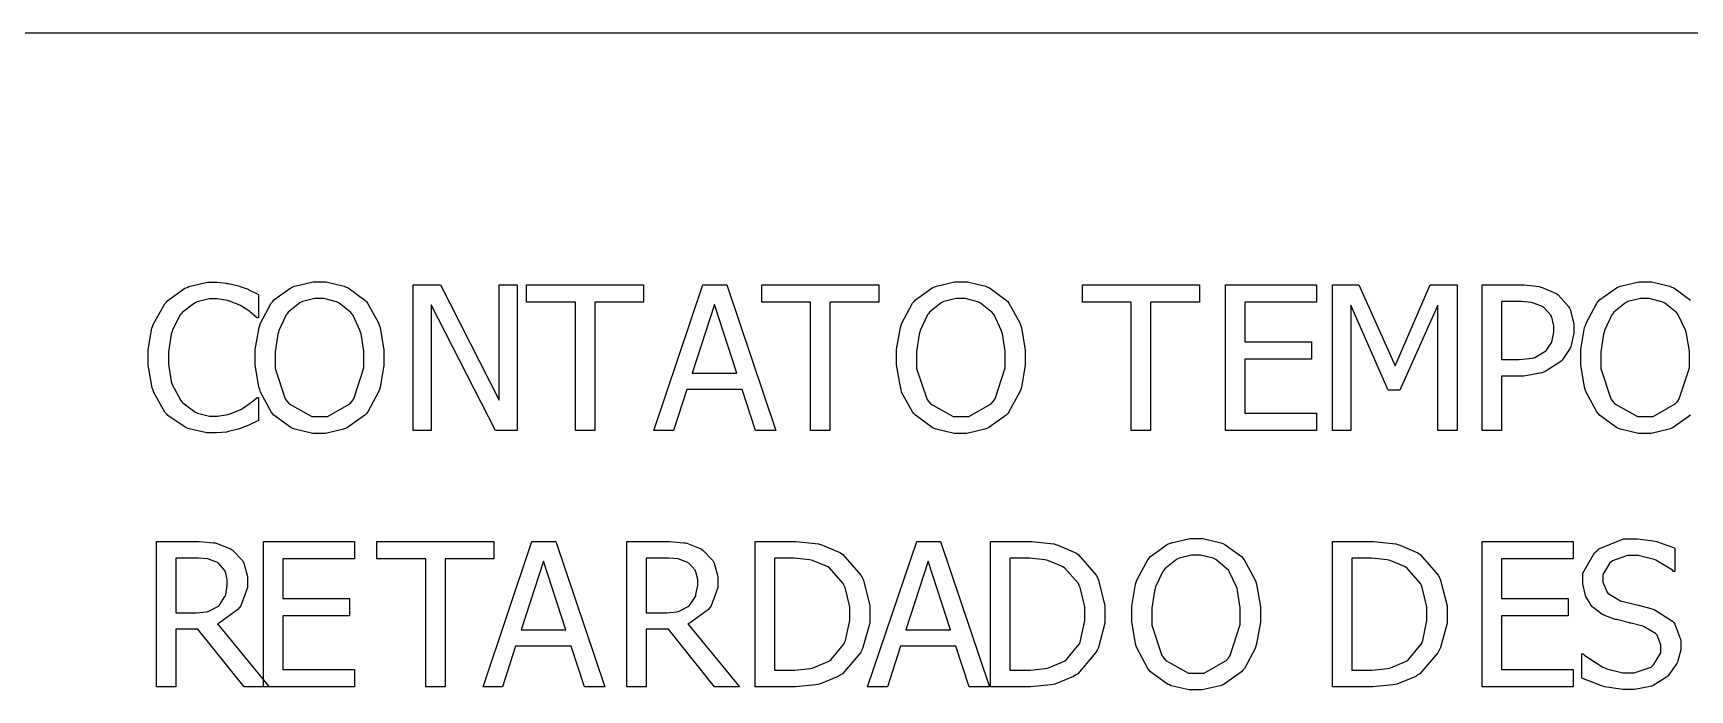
# Model space of a CAD drawing. Header units: millimetres. Extents: x 1974 to 2560, y 1429 to 1567.
# Drawn here: x 2502.219 to 2504.143, y 1522.744 to 1523.507 of the extents above; entities that cross this region are included whole.
import ezdxf

# ---------------------------------------------------------------- set-up
doc = ezdxf.new("R2010")
doc.units = ezdxf.units.MM
doc.layers.add('TEXTO', color=4, linetype='Continuous')

msp = doc.modelspace()

# ---------------------------------------------------------------- linework, layer by layer
at = {"layer": 'TEXTO', "color": 0}
for p, q in [((2507.7976, 1523.5065), (2478.9131, 1523.5065)), ((2502.3999, 1523.2122), (2502.4214, 1523.2171)), ((2502.4214, 1523.2171), (2502.4286, 1523.2171)), ((2502.4286, 1523.2171), (2502.4326, 1523.2171)), ((2502.4326, 1523.2171), (2502.4433, 1523.2161)), ((2502.5229, 1523.2127), (2502.5444, 1523.2175)), ((2502.5444, 1523.2175), (2502.5515, 1523.2175)), ((2502.5515, 1523.2175), (2502.5593, 1523.2175)), ((2502.5593, 1523.2175), (2502.5803, 1523.2125)), ((2503.2681, 1523.2127), (2503.2894, 1523.2175)), ((2503.2894, 1523.2175), (2503.2964, 1523.2175)), ((2503.2964, 1523.2175), (2503.3043, 1523.2175)), ((2503.3043, 1523.2175), (2503.3252, 1523.2125)), ((2504.0628, 1523.2127), (2504.0842, 1523.2175)), ((2504.0842, 1523.2175), (2504.0913, 1523.2175)), ((2504.0913, 1523.2175), (2504.0991, 1523.2175)), ((2504.0991, 1523.2175), (2504.1199, 1523.2125)), ((2502.3753, 1523.1958), (2502.3953, 1523.2101)), ((2502.3953, 1523.2101), (2502.3977, 1523.2111)), ((2502.3977, 1523.2111), (2502.3999, 1523.2122)), ((2502.4233, 1523.1979), (2502.4095, 1523.1943)), ((2502.4284, 1523.1979), (2502.4233, 1523.1979)), ((2502.4325, 1523.1979), (2502.4284, 1523.1979)), ((2502.4448, 1523.1961), (2502.4325, 1523.1979)), ((2502.4433, 1523.2161), (2502.4445, 1523.2158)), ((2502.4445, 1523.2158), (2502.4458, 1523.2156)), ((2502.4458, 1523.2156), (2502.4574, 1523.213)), ((2502.4574, 1523.213), (2502.4584, 1523.2127)), ((2502.4584, 1523.2127), (2502.4593, 1523.2123)), ((2502.4593, 1523.2123), (2502.4686, 1523.2089)), ((2502.4686, 1523.2089), (2502.4695, 1523.2084)), ((2502.4695, 1523.2084), (2502.4704, 1523.208)), ((2502.4704, 1523.208), (2502.4798, 1523.2033)), ((2502.4798, 1523.2033), (2502.4808, 1523.2028)), ((2502.4808, 1523.2028), (2502.4808, 1523.1757)), ((2502.4987, 1523.1966), (2502.5184, 1523.2107)), ((2502.5184, 1523.2107), (2502.5206, 1523.2117)), ((2502.5206, 1523.2117), (2502.5229, 1523.2127)), ((2502.5463, 1523.1981), (2502.5318, 1523.1947)), ((2502.5516, 1523.1981), (2502.5463, 1523.1981)), ((2502.5565, 1523.1981), (2502.5516, 1523.1981)), ((2502.5713, 1523.1945), (2502.5565, 1523.1981)), ((2502.5803, 1523.2125), (2502.5826, 1523.2115)), ((2502.5826, 1523.2115), (2502.5848, 1523.2105)), ((2502.5848, 1523.2105), (2502.6043, 1523.1965)), ((2502.6603, 1523.0451), (2502.6603, 1523.214)), ((2502.6603, 1523.214), (2502.6922, 1523.214)), ((2502.6922, 1523.214), (2502.7601, 1523.0803)), ((2502.7601, 1523.0803), (2502.7601, 1523.214)), ((2502.7601, 1523.214), (2502.7812, 1523.214)), ((2502.7812, 1523.214), (2502.7812, 1523.0451)), ((2502.7812, 1523.214), (2502.7812, 1523.214)), ((2502.7921, 1523.194), (2502.7921, 1523.214)), ((2502.7921, 1523.214), (2502.928, 1523.214)), ((2502.928, 1523.214), (2502.928, 1523.194)), ((2502.9401, 1523.0451), (2502.997, 1523.214)), ((2502.997, 1523.214), (2503.0246, 1523.214)), ((2503.0246, 1523.214), (2503.0816, 1523.0451)), ((2503.0653, 1523.194), (2503.0653, 1523.214)), ((2503.0653, 1523.214), (2503.2013, 1523.214)), ((2503.2013, 1523.214), (2503.2013, 1523.194)), ((2503.2437, 1523.1966), (2503.2634, 1523.2107)), ((2503.2634, 1523.2107), (2503.2658, 1523.2117)), ((2503.2658, 1523.2117), (2503.2681, 1523.2127)), ((2503.2912, 1523.1981), (2503.2767, 1523.1947)), ((2503.2967, 1523.1981), (2503.2912, 1523.1981)), ((2503.3014, 1523.1981), (2503.2967, 1523.1981)), ((2503.3162, 1523.1945), (2503.3014, 1523.1981)), ((2503.3252, 1523.2125), (2503.3277, 1523.2115)), ((2503.3277, 1523.2115), (2503.3299, 1523.2105)), ((2503.3299, 1523.2105), (2503.3493, 1523.1965)), ((2503.438, 1523.194), (2503.438, 1523.214)), ((2503.438, 1523.214), (2503.5738, 1523.214)), ((2503.5738, 1523.214), (2503.5738, 1523.194)), ((2503.6041, 1523.0451), (2503.6041, 1523.214)), ((2503.6041, 1523.214), (2503.7096, 1523.214)), ((2503.7096, 1523.214), (2503.7096, 1523.194)), ((2503.7283, 1523.0451), (2503.7283, 1523.214)), ((2503.7283, 1523.214), (2503.7588, 1523.214)), ((2503.7588, 1523.214), (2503.801, 1523.12)), ((2503.801, 1523.12), (2503.8418, 1523.214)), ((2503.8418, 1523.214), (2503.8731, 1523.214)), ((2503.8731, 1523.214), (2503.8731, 1523.0451)), ((2503.8731, 1523.214), (2503.8731, 1523.214)), ((2503.9021, 1523.0451), (2503.9021, 1523.214)), ((2503.9021, 1523.214), (2503.9446, 1523.214)), ((2503.9446, 1523.214), (2503.9508, 1523.214)), ((2503.9508, 1523.214), (2503.9684, 1523.212)), ((2503.9684, 1523.212), (2503.9702, 1523.2115)), ((2503.9702, 1523.2115), (2503.9719, 1523.2111)), ((2503.9719, 1523.2111), (2503.9873, 1523.2044)), ((2503.9873, 1523.2044), (2503.9888, 1523.2035)), ((2503.9888, 1523.2035), (2503.9903, 1523.2024)), ((2503.9903, 1523.2024), (2504.0025, 1523.1888)), ((2504.0385, 1523.1966), (2504.0581, 1523.2107)), ((2504.0581, 1523.2107), (2504.0606, 1523.2117)), ((2504.0606, 1523.2117), (2504.0628, 1523.2127)), ((2504.0861, 1523.1981), (2504.0715, 1523.1947)), ((2504.0913, 1523.1981), (2504.0861, 1523.1981)), ((2504.0963, 1523.1981), (2504.0913, 1523.1981)), ((2504.111, 1523.1945), (2504.0963, 1523.1981)), ((2504.1199, 1523.2125), (2504.1224, 1523.2115)), ((2504.1224, 1523.2115), (2504.1246, 1523.2105)), ((2504.1246, 1523.2105), (2504.144, 1523.1965)), ((2502.3589, 1523.169), (2502.372, 1523.1919)), ((2502.372, 1523.1919), (2502.3737, 1523.1938)), ((2502.3737, 1523.1938), (2502.3753, 1523.1958)), ((2502.3898, 1523.1791), (2502.3806, 1523.1611)), ((2502.3911, 1523.1804), (2502.3898, 1523.1791)), ((2502.3922, 1523.1819), (2502.3911, 1523.1804)), ((2502.4063, 1523.1929), (2502.3922, 1523.1819)), ((2502.4079, 1523.1935), (2502.4063, 1523.1929)), ((2502.4095, 1523.1943), (2502.4079, 1523.1935)), ((2502.446, 1523.1956), (2502.4448, 1523.1961)), ((2502.4472, 1523.1953), (2502.446, 1523.1956)), ((2502.459, 1523.1904), (2502.4472, 1523.1953)), ((2502.46, 1523.1899), (2502.459, 1523.1904)), ((2502.4611, 1523.1893), (2502.46, 1523.1899)), ((2502.4707, 1523.183), (2502.4611, 1523.1893)), ((2502.4714, 1523.1823), (2502.4707, 1523.183)), ((2502.4721, 1523.1817), (2502.4714, 1523.1823)), ((2502.4785, 1523.1761), (2502.4721, 1523.1817)), ((2502.483, 1523.1697), (2502.4956, 1523.1928)), ((2502.4956, 1523.1928), (2502.4972, 1523.1946)), ((2502.4972, 1523.1946), (2502.4987, 1523.1966)), ((2502.5129, 1523.1793), (2502.5044, 1523.1612)), ((2502.5141, 1523.1806), (2502.5129, 1523.1793)), ((2502.5152, 1523.1822), (2502.5141, 1523.1806)), ((2502.5287, 1523.1932), (2502.5152, 1523.1822)), ((2502.5303, 1523.194), (2502.5287, 1523.1932)), ((2502.5318, 1523.1947), (2502.5303, 1523.194)), ((2502.5729, 1523.1937), (2502.5713, 1523.1945)), ((2502.5744, 1523.193), (2502.5729, 1523.1937)), ((2502.5879, 1523.1821), (2502.5744, 1523.193)), ((2502.5891, 1523.1806), (2502.5879, 1523.1821)), ((2502.5901, 1523.1793), (2502.5891, 1523.1806)), ((2502.5986, 1523.1614), (2502.5901, 1523.1793)), ((2502.6043, 1523.1965), (2502.606, 1523.1946)), ((2502.606, 1523.1946), (2502.6075, 1523.1928)), ((2502.606, 1523.1946), (2502.606, 1523.1946)), ((2502.6075, 1523.1928), (2502.62, 1523.1699)), ((2502.7559, 1523.0451), (2502.6813, 1523.1907)), ((2502.6813, 1523.1907), (2502.6813, 1523.0451)), ((2502.8488, 1523.194), (2502.7921, 1523.194)), ((2502.8488, 1523.0451), (2502.8488, 1523.194)), ((2502.928, 1523.194), (2502.8713, 1523.194)), ((2502.8713, 1523.194), (2502.8713, 1523.0451)), ((2503.0103, 1523.1911), (2502.9843, 1523.1114)), ((2503.0364, 1523.1114), (2503.0103, 1523.1911)), ((2503.1221, 1523.194), (2503.0653, 1523.194)), ((2503.1221, 1523.0451), (2503.1221, 1523.194)), ((2503.2013, 1523.194), (2503.1444, 1523.194)), ((2503.1444, 1523.194), (2503.1444, 1523.0451)), ((2503.2281, 1523.1697), (2503.2405, 1523.1928)), ((2503.2405, 1523.1928), (2503.2422, 1523.1946)), ((2503.2422, 1523.1946), (2503.2437, 1523.1966)), ((2503.2579, 1523.1793), (2503.2494, 1523.1612)), ((2503.2591, 1523.1806), (2503.2579, 1523.1793)), ((2503.2601, 1523.1822), (2503.2591, 1523.1806)), ((2503.2738, 1523.1932), (2503.2601, 1523.1822)), ((2503.2753, 1523.194), (2503.2738, 1523.1932)), ((2503.2767, 1523.1947), (2503.2753, 1523.194)), ((2503.318, 1523.1937), (2503.3162, 1523.1945)), ((2503.3195, 1523.193), (2503.318, 1523.1937)), ((2503.3329, 1523.1821), (2503.3195, 1523.193)), ((2503.3341, 1523.1806), (2503.3329, 1523.1821)), ((2503.3351, 1523.1793), (2503.3341, 1523.1806)), ((2503.3435, 1523.1614), (2503.3351, 1523.1793)), ((2503.3493, 1523.1965), (2503.351, 1523.1946)), ((2503.351, 1523.1946), (2503.3525, 1523.1928)), ((2503.351, 1523.1946), (2503.351, 1523.1946)), ((2503.3525, 1523.1928), (2503.365, 1523.1699)), ((2503.4946, 1523.194), (2503.438, 1523.194)), ((2503.4946, 1523.0451), (2503.4946, 1523.194)), ((2503.5738, 1523.194), (2503.5169, 1523.194)), ((2503.5169, 1523.194), (2503.5169, 1523.0451)), ((2503.7096, 1523.194), (2503.6264, 1523.194)), ((2503.6264, 1523.194), (2503.6264, 1523.1478)), ((2503.7928, 1523.0917), (2503.7494, 1523.1906)), ((2503.7494, 1523.1906), (2503.7494, 1523.0451)), ((2503.8505, 1523.1906), (2503.8065, 1523.0917)), ((2503.8505, 1523.0451), (2503.8505, 1523.1906)), ((2503.9431, 1523.1947), (2503.9245, 1523.1947)), ((2503.9245, 1523.1947), (2503.9245, 1523.1273)), ((2503.9473, 1523.1947), (2503.9431, 1523.1947)), ((2503.9595, 1523.1935), (2503.9473, 1523.1947)), ((2503.9607, 1523.1932), (2503.9595, 1523.1935)), ((2503.9619, 1523.193), (2503.9607, 1523.1932)), ((2503.9724, 1523.1889), (2503.9619, 1523.193)), ((2503.9731, 1523.1883), (2503.9724, 1523.1889)), ((2503.9741, 1523.1876), (2503.9731, 1523.1883)), ((2503.9819, 1523.1788), (2503.9741, 1523.1876)), ((2503.9824, 1523.1778), (2503.9819, 1523.1788)), ((2504.0025, 1523.1888), (2504.0035, 1523.1871)), ((2504.0035, 1523.1871), (2504.0042, 1523.1854)), ((2504.0042, 1523.1854), (2504.0087, 1523.1687)), ((2504.0228, 1523.1697), (2504.0352, 1523.1928)), ((2504.0352, 1523.1928), (2504.037, 1523.1946)), ((2504.037, 1523.1946), (2504.0385, 1523.1966)), ((2504.0526, 1523.1793), (2504.0442, 1523.1612)), ((2504.0539, 1523.1806), (2504.0526, 1523.1793)), ((2504.0551, 1523.1822), (2504.0539, 1523.1806)), ((2504.0685, 1523.1932), (2504.0551, 1523.1822)), ((2504.07, 1523.194), (2504.0685, 1523.1932)), ((2504.0715, 1523.1947), (2504.07, 1523.194)), ((2504.1127, 1523.1937), (2504.111, 1523.1945)), ((2504.1142, 1523.193), (2504.1127, 1523.1937)), ((2504.1277, 1523.1821), (2504.1142, 1523.193)), ((2504.1289, 1523.1806), (2504.1277, 1523.1821)), ((2504.1298, 1523.1793), (2504.1289, 1523.1806)), ((2504.1383, 1523.1614), (2504.1298, 1523.1793)), ((2502.3527, 1523.1387), (2502.357, 1523.1637)), ((2502.357, 1523.1637), (2502.358, 1523.1664)), ((2502.358, 1523.1664), (2502.3589, 1523.169)), ((2502.3806, 1523.1611), (2502.38, 1523.1588)), ((2502.4769, 1523.1389), (2502.4813, 1523.1644)), ((2502.479, 1523.1757), (2502.4785, 1523.1761)), ((2502.4808, 1523.1757), (2502.479, 1523.1757)), ((2502.4813, 1523.1644), (2502.4822, 1523.167)), ((2502.4822, 1523.167), (2502.483, 1523.1697)), ((2502.5044, 1523.1612), (2502.5038, 1523.159)), ((2502.5993, 1523.1592), (2502.5986, 1523.1614)), ((2502.62, 1523.1699), (2502.621, 1523.1671)), ((2502.621, 1523.1671), (2502.6219, 1523.1644)), ((2502.6219, 1523.1644), (2502.6262, 1523.1383)), ((2503.2219, 1523.1389), (2503.2263, 1523.1644)), ((2503.2263, 1523.1644), (2503.2271, 1523.167)), ((2503.2271, 1523.167), (2503.2281, 1523.1697)), ((2503.2494, 1523.1612), (2503.2489, 1523.159)), ((2503.3443, 1523.1592), (2503.3435, 1523.1614)), ((2503.365, 1523.1699), (2503.3659, 1523.1671)), ((2503.3659, 1523.1671), (2503.3669, 1523.1644)), ((2503.3669, 1523.1644), (2503.3714, 1523.1383)), ((2503.9829, 1523.1767), (2503.9824, 1523.1778)), ((2503.9853, 1523.1664), (2503.9829, 1523.1767)), ((2503.9853, 1523.1625), (2503.9853, 1523.1664)), ((2503.9853, 1523.1593), (2503.9853, 1523.1625)), ((2503.9853, 1523.1625), (2503.9853, 1523.1625)), ((2504.0087, 1523.1687), (2504.0087, 1523.1631)), ((2504.0087, 1523.1631), (2504.0087, 1523.158)), ((2504.0087, 1523.1631), (2504.0087, 1523.1631)), ((2504.0166, 1523.1389), (2504.0211, 1523.1644)), ((2504.0211, 1523.1644), (2504.0221, 1523.167)), ((2504.0221, 1523.167), (2504.0228, 1523.1697)), ((2504.0442, 1523.1612), (2504.0437, 1523.159)), ((2504.1391, 1523.1592), (2504.1383, 1523.1614)), ((2502.3794, 1523.1567), (2502.376, 1523.1363)), ((2502.38, 1523.1588), (2502.3794, 1523.1567)), ((2502.5032, 1523.1568), (2502.5002, 1523.1364)), ((2502.5038, 1523.159), (2502.5032, 1523.1568)), ((2502.5998, 1523.1571), (2502.5993, 1523.1592)), ((2502.6029, 1523.137), (2502.5998, 1523.1571)), ((2503.2482, 1523.1568), (2503.2452, 1523.1364)), ((2503.2489, 1523.159), (2503.2482, 1523.1568)), ((2503.3448, 1523.1571), (2503.3443, 1523.1592)), ((2503.3481, 1523.137), (2503.3448, 1523.1571)), ((2503.6264, 1523.1478), (2503.7039, 1523.1478)), ((2503.7039, 1523.1478), (2503.7039, 1523.1278)), ((2503.9767, 1523.1383), (2503.9829, 1523.1475)), ((2503.9829, 1523.1475), (2503.9831, 1523.1484)), ((2503.9831, 1523.1484), (2503.9833, 1523.1495)), ((2503.9833, 1523.1495), (2503.9853, 1523.1593)), ((2504.0042, 1523.1407), (2503.995, 1523.1267)), ((2504.005, 1523.1423), (2504.0042, 1523.1407)), ((2504.0054, 1523.144), (2504.005, 1523.1423)), ((2504.0087, 1523.158), (2504.0054, 1523.144)), ((2504.043, 1523.1568), (2504.0399, 1523.1364)), ((2504.0437, 1523.159), (2504.043, 1523.1568)), ((2504.1396, 1523.1571), (2504.1391, 1523.1592)), ((2504.1428, 1523.137), (2504.1396, 1523.1571)), ((2502.3527, 1523.1294), (2502.3527, 1523.1387)), ((2502.3527, 1523.1207), (2502.3527, 1523.1294)), ((2502.376, 1523.1363), (2502.376, 1523.1294)), ((2502.376, 1523.1294), (2502.376, 1523.1219)), ((2502.376, 1523.1219), (2502.3794, 1523.1017)), ((2502.4769, 1523.1295), (2502.4769, 1523.1389)), ((2502.4769, 1523.121), (2502.4769, 1523.1295)), ((2502.4812, 1523.0952), (2502.4769, 1523.121)), ((2502.5002, 1523.1364), (2502.5002, 1523.1295)), ((2502.5002, 1523.1295), (2502.5002, 1523.1168)), ((2502.6029, 1523.1295), (2502.6029, 1523.137)), ((2502.6029, 1523.1176), (2502.6029, 1523.1295)), ((2502.6029, 1523.1295), (2502.6029, 1523.1295)), ((2502.6262, 1523.1383), (2502.6262, 1523.1295)), ((2502.6262, 1523.1295), (2502.6262, 1523.1203)), ((2503.2219, 1523.1295), (2503.2219, 1523.1389)), ((2503.2219, 1523.121), (2503.2219, 1523.1295)), ((2503.2263, 1523.0952), (2503.2219, 1523.121)), ((2503.2452, 1523.1364), (2503.2452, 1523.1295)), ((2503.2452, 1523.1295), (2503.2452, 1523.1168)), ((2503.3481, 1523.1295), (2503.3481, 1523.137)), ((2503.3481, 1523.1176), (2503.3481, 1523.1295)), ((2503.3481, 1523.1295), (2503.3481, 1523.1295)), ((2503.3714, 1523.1383), (2503.3714, 1523.1295)), ((2503.3714, 1523.1295), (2503.3714, 1523.1203)), ((2503.7039, 1523.1278), (2503.6264, 1523.1278)), ((2503.6264, 1523.1278), (2503.6264, 1523.0651)), ((2503.9245, 1523.1273), (2503.9399, 1523.1273)), ((2503.9399, 1523.1273), (2503.9453, 1523.1273)), ((2503.9453, 1523.1273), (2503.9605, 1523.1291)), ((2503.9605, 1523.1291), (2503.9619, 1523.1294)), ((2503.9619, 1523.1294), (2503.9632, 1523.1298)), ((2503.9632, 1523.1298), (2503.9749, 1523.1365)), ((2503.9749, 1523.1365), (2503.9759, 1523.1373)), ((2503.9925, 1523.1242), (2503.9754, 1523.1133)), ((2503.9759, 1523.1373), (2503.9767, 1523.1383)), ((2503.994, 1523.1255), (2503.9925, 1523.1242)), ((2503.995, 1523.1267), (2503.994, 1523.1255)), ((2504.0166, 1523.1295), (2504.0166, 1523.1389)), ((2504.0166, 1523.121), (2504.0166, 1523.1295)), ((2504.0211, 1523.0952), (2504.0166, 1523.121)), ((2504.0399, 1523.1364), (2504.0399, 1523.1295)), ((2504.0399, 1523.1295), (2504.0399, 1523.1168)), ((2504.1428, 1523.1295), (2504.1428, 1523.137)), ((2504.1428, 1523.1176), (2504.1428, 1523.1295)), ((2504.1428, 1523.1295), (2504.1428, 1523.1295)), ((2502.3572, 1523.0945), (2502.3527, 1523.1207)), ((2502.3794, 1523.1017), (2502.3802, 1523.0995)), ((2502.5002, 1523.1168), (2502.5118, 1523.0817)), ((2502.5913, 1523.0817), (2502.6029, 1523.1176)), ((2502.6262, 1523.1203), (2502.6219, 1523.0952)), ((2502.9843, 1523.1114), (2503.0364, 1523.1114)), ((2502.9843, 1523.1114), (2502.9843, 1523.1114)), ((2503.2452, 1523.1168), (2503.2569, 1523.0817)), ((2503.3364, 1523.0817), (2503.3481, 1523.1176)), ((2503.3714, 1523.1203), (2503.3669, 1523.0952)), ((2503.9436, 1523.1081), (2503.9245, 1523.1081)), ((2503.9245, 1523.1081), (2503.9245, 1523.0451)), ((2503.9505, 1523.1081), (2503.9436, 1523.1081)), ((2503.9714, 1523.1119), (2503.9505, 1523.1081)), ((2503.9734, 1523.1126), (2503.9714, 1523.1119)), ((2503.9754, 1523.1133), (2503.9734, 1523.1126)), ((2504.0399, 1523.1168), (2504.0516, 1523.0817)), ((2504.1311, 1523.0817), (2504.1428, 1523.1176)), ((2502.3582, 1523.0917), (2502.3572, 1523.0945)), ((2502.3591, 1523.089), (2502.3582, 1523.0917)), ((2502.372, 1523.0661), (2502.3591, 1523.089)), ((2502.3802, 1523.0995), (2502.3809, 1523.0975)), ((2502.3809, 1523.0975), (2502.3904, 1523.0798)), ((2502.4726, 1523.0777), (2502.4787, 1523.0829)), ((2502.4787, 1523.0829), (2502.4792, 1523.0834)), ((2502.4792, 1523.0834), (2502.4808, 1523.0834)), ((2502.4808, 1523.0834), (2502.4808, 1523.0565)), ((2502.4821, 1523.0924), (2502.4812, 1523.0952)), ((2502.483, 1523.0896), (2502.4821, 1523.0924)), ((2502.4954, 1523.0665), (2502.483, 1523.0896)), ((2502.6202, 1523.0898), (2502.6076, 1523.0665)), ((2502.6211, 1523.0924), (2502.6202, 1523.0898)), ((2502.6219, 1523.0952), (2502.6211, 1523.0924)), ((2502.9781, 1523.0924), (2502.9628, 1523.0451)), ((2503.0426, 1523.0924), (2502.9781, 1523.0924)), ((2503.0579, 1523.0451), (2503.0426, 1523.0924)), ((2503.2271, 1523.0924), (2503.2263, 1523.0952)), ((2503.2278, 1523.0896), (2503.2271, 1523.0924)), ((2503.2405, 1523.0665), (2503.2278, 1523.0896)), ((2503.3652, 1523.0898), (2503.3525, 1523.0665)), ((2503.3661, 1523.0924), (2503.3652, 1523.0898)), ((2503.3669, 1523.0952), (2503.3661, 1523.0924)), ((2503.8065, 1523.0917), (2503.7928, 1523.0917)), ((2504.0219, 1523.0924), (2504.0211, 1523.0952)), ((2504.0228, 1523.0896), (2504.0219, 1523.0924)), ((2504.0352, 1523.0665), (2504.0228, 1523.0896)), ((2502.3738, 1523.0642), (2502.372, 1523.0661)), ((2502.3755, 1523.0624), (2502.3738, 1523.0642)), ((2502.3904, 1523.0798), (2502.3917, 1523.0784)), ((2502.3917, 1523.0784), (2502.3928, 1523.077)), ((2502.3928, 1523.077), (2502.4066, 1523.0665)), ((2502.4066, 1523.0665), (2502.4082, 1523.0657)), ((2502.4082, 1523.0657), (2502.4098, 1523.065)), ((2502.4098, 1523.065), (2502.4238, 1523.0614)), ((2502.4329, 1523.0614), (2502.445, 1523.0634)), ((2502.445, 1523.0634), (2502.4464, 1523.0639)), ((2502.4464, 1523.0639), (2502.4478, 1523.0642)), ((2502.4478, 1523.0642), (2502.46, 1523.0693)), ((2502.46, 1523.0693), (2502.4612, 1523.0698)), ((2502.4612, 1523.0698), (2502.4622, 1523.0704)), ((2502.4622, 1523.0704), (2502.4712, 1523.0765)), ((2502.4712, 1523.0765), (2502.472, 1523.077)), ((2502.472, 1523.077), (2502.4726, 1523.0777)), ((2502.4971, 1523.0646), (2502.4954, 1523.0665)), ((2502.4987, 1523.0628), (2502.4971, 1523.0646)), ((2502.5118, 1523.0817), (2502.5142, 1523.0786)), ((2502.5142, 1523.0786), (2502.5165, 1523.0757)), ((2502.5165, 1523.0757), (2502.5428, 1523.061)), ((2502.561, 1523.061), (2502.5867, 1523.0757)), ((2502.5867, 1523.0757), (2502.589, 1523.0786)), ((2502.589, 1523.0786), (2502.5913, 1523.0817)), ((2502.606, 1523.0646), (2502.6042, 1523.0627)), ((2502.6076, 1523.0665), (2502.606, 1523.0646)), ((2503.242, 1523.0646), (2503.2405, 1523.0665)), ((2503.2437, 1523.0628), (2503.242, 1523.0646)), ((2503.2569, 1523.0817), (2503.2591, 1523.0786)), ((2503.2591, 1523.0786), (2503.2614, 1523.0757)), ((2503.2614, 1523.0757), (2503.2877, 1523.061)), ((2503.3058, 1523.061), (2503.3317, 1523.0757)), ((2503.3317, 1523.0757), (2503.3341, 1523.0786)), ((2503.3341, 1523.0786), (2503.3364, 1523.0817)), ((2503.351, 1523.0646), (2503.3493, 1523.0627)), ((2503.3525, 1523.0665), (2503.351, 1523.0646)), ((2503.6264, 1523.0651), (2503.7096, 1523.0651)), ((2503.7096, 1523.0651), (2503.7096, 1523.0451)), ((2504.037, 1523.0646), (2504.0352, 1523.0665)), ((2504.0385, 1523.0628), (2504.037, 1523.0646)), ((2504.0516, 1523.0817), (2504.0539, 1523.0786)), ((2504.0539, 1523.0786), (2504.0563, 1523.0757)), ((2504.0563, 1523.0757), (2504.0827, 1523.061)), ((2504.1008, 1523.061), (2504.1264, 1523.0757)), ((2504.1264, 1523.0757), (2504.1289, 1523.0786)), ((2504.1289, 1523.0786), (2504.1311, 1523.0817)), ((2502.3955, 1523.0486), (2502.3755, 1523.0624)), ((2502.3979, 1523.0476), (2502.3955, 1523.0486)), ((2502.4001, 1523.0467), (2502.3979, 1523.0476)), ((2502.4207, 1523.0421), (2502.4001, 1523.0467)), ((2502.4238, 1523.0614), (2502.4284, 1523.0614)), ((2502.4284, 1523.0614), (2502.4329, 1523.0614)), ((2502.4571, 1523.0466), (2502.4457, 1523.0436)), ((2502.4584, 1523.047), (2502.4571, 1523.0466)), ((2502.4595, 1523.0474), (2502.4584, 1523.047)), ((2502.4695, 1523.0512), (2502.4595, 1523.0474)), ((2502.4703, 1523.0516), (2502.4695, 1523.0512)), ((2502.4711, 1523.052), (2502.4703, 1523.0516)), ((2502.4798, 1523.0562), (2502.4711, 1523.052)), ((2502.4808, 1523.0565), (2502.4798, 1523.0562)), ((2502.5184, 1523.0483), (2502.4987, 1523.0628)), ((2502.5206, 1523.0474), (2502.5184, 1523.0483)), ((2502.5229, 1523.0465), (2502.5206, 1523.0474)), ((2502.5437, 1523.0416), (2502.5229, 1523.0465)), ((2502.5428, 1523.061), (2502.5516, 1523.061)), ((2502.5516, 1523.061), (2502.561, 1523.061)), ((2502.5796, 1523.0464), (2502.5585, 1523.0416)), ((2502.5819, 1523.0472), (2502.5796, 1523.0464)), ((2502.5841, 1523.0482), (2502.5819, 1523.0472)), ((2502.6042, 1523.0627), (2502.5841, 1523.0482)), ((2502.6813, 1523.0451), (2502.6603, 1523.0451)), ((2502.7812, 1523.0451), (2502.7559, 1523.0451)), ((2502.8713, 1523.0451), (2502.8488, 1523.0451)), ((2502.8713, 1523.0451), (2502.8713, 1523.0451)), ((2502.9628, 1523.0451), (2502.9401, 1523.0451)), ((2502.9628, 1523.0451), (2502.9628, 1523.0451)), ((2503.0816, 1523.0451), (2503.0579, 1523.0451)), ((2503.1444, 1523.0451), (2503.1221, 1523.0451)), ((2503.1444, 1523.0451), (2503.1444, 1523.0451)), ((2503.2634, 1523.0483), (2503.2437, 1523.0628)), ((2503.2656, 1523.0474), (2503.2634, 1523.0483)), ((2503.2678, 1523.0465), (2503.2656, 1523.0474)), ((2503.2887, 1523.0416), (2503.2678, 1523.0465)), ((2503.2877, 1523.061), (2503.2967, 1523.061)), ((2503.2967, 1523.061), (2503.3058, 1523.061)), ((2503.3245, 1523.0464), (2503.3036, 1523.0416)), ((2503.3269, 1523.0472), (2503.3245, 1523.0464)), ((2503.3292, 1523.0482), (2503.3269, 1523.0472)), ((2503.3493, 1523.0627), (2503.3292, 1523.0482)), ((2503.5169, 1523.0451), (2503.4946, 1523.0451)), ((2503.5169, 1523.0451), (2503.5169, 1523.0451)), ((2503.7096, 1523.0451), (2503.6041, 1523.0451)), ((2503.7096, 1523.0451), (2503.7096, 1523.0451)), ((2503.7494, 1523.0451), (2503.7283, 1523.0451)), ((2503.8731, 1523.0451), (2503.8505, 1523.0451)), ((2503.9245, 1523.0451), (2503.9021, 1523.0451)), ((2504.0581, 1523.0483), (2504.0385, 1523.0628)), ((2504.0606, 1523.0474), (2504.0581, 1523.0483)), ((2504.0628, 1523.0465), (2504.0606, 1523.0474)), ((2504.0837, 1523.0416), (2504.0628, 1523.0465)), ((2504.0827, 1523.061), (2504.0913, 1523.061)), ((2504.0913, 1523.061), (2504.1008, 1523.061)), ((2504.1194, 1523.0464), (2504.0983, 1523.0416)), ((2504.1217, 1523.0472), (2504.1194, 1523.0464)), ((2504.1239, 1523.0482), (2504.1217, 1523.0472)), ((2504.144, 1523.0627), (2504.1239, 1523.0482)), ((2502.4283, 1523.0421), (2502.4207, 1523.0421)), ((2502.4321, 1523.0421), (2502.4283, 1523.0421)), ((2502.4283, 1523.0421), (2502.4283, 1523.0421)), ((2502.4436, 1523.0431), (2502.4321, 1523.0421)), ((2502.4448, 1523.0433), (2502.4436, 1523.0431)), ((2502.4457, 1523.0436), (2502.4448, 1523.0433)), ((2502.5515, 1523.0416), (2502.5437, 1523.0416)), ((2502.5585, 1523.0416), (2502.5515, 1523.0416)), ((2503.2964, 1523.0416), (2503.2887, 1523.0416)), ((2503.3036, 1523.0416), (2503.2964, 1523.0416)), ((2504.0913, 1523.0416), (2504.0837, 1523.0416)), ((2504.0983, 1523.0416), (2504.0913, 1523.0416)), ((2502.3622, 1522.7471), (2502.3622, 1522.916)), ((2502.3622, 1522.916), (2502.4058, 1522.916)), ((2502.4058, 1522.916), (2502.4119, 1522.916)), ((2502.4119, 1522.916), (2502.4285, 1522.9146)), ((2502.4285, 1522.9146), (2502.4302, 1522.9143)), ((2502.4302, 1522.9143), (2502.4317, 1522.9141)), ((2502.4317, 1522.9141), (2502.4474, 1522.9079)), ((2502.4865, 1522.7471), (2502.4865, 1522.916)), ((2502.4865, 1522.916), (2502.5922, 1522.916)), ((2502.5922, 1522.916), (2502.5922, 1522.896)), ((2502.6183, 1522.896), (2502.6183, 1522.916)), ((2502.6183, 1522.916), (2502.7541, 1522.916)), ((2502.7415, 1522.7471), (2502.7984, 1522.916)), ((2502.7541, 1522.916), (2502.7541, 1522.896)), ((2502.7984, 1522.916), (2502.826, 1522.916)), ((2502.826, 1522.916), (2502.883, 1522.7471)), ((2502.9086, 1522.7471), (2502.9086, 1522.916)), ((2502.9086, 1522.916), (2502.9522, 1522.916)), ((2502.9522, 1522.916), (2502.9582, 1522.916)), ((2502.9582, 1522.916), (2502.9749, 1522.9146)), ((2502.9749, 1522.9146), (2502.9766, 1522.9143)), ((2502.9766, 1522.9143), (2502.9782, 1522.9141)), ((2502.9782, 1522.9141), (2502.9937, 1522.9079)), ((2503.0577, 1522.7471), (2503.0577, 1522.916)), ((2503.0577, 1522.916), (2503.0961, 1522.916)), ((2503.0961, 1522.916), (2503.1054, 1522.916)), ((2503.1054, 1522.916), (2503.1312, 1522.9131)), ((2503.1312, 1522.9131), (2503.1335, 1522.9124)), ((2503.1335, 1522.9124), (2503.1357, 1522.9118)), ((2503.1357, 1522.9118), (2503.1551, 1522.9037)), ((2503.1883, 1522.7471), (2503.2455, 1522.916)), ((2503.2455, 1522.916), (2503.273, 1522.916)), ((2503.273, 1522.916), (2503.3299, 1522.7471)), ((2503.3309, 1522.7471), (2503.3309, 1522.916)), ((2503.3309, 1522.916), (2503.3694, 1522.916)), ((2503.3694, 1522.916), (2503.3788, 1522.916)), ((2503.3788, 1522.916), (2503.4044, 1522.9131)), ((2503.4044, 1522.9131), (2503.4069, 1522.9124)), ((2503.4069, 1522.9124), (2503.4092, 1522.9118)), ((2503.4092, 1522.9118), (2503.4282, 1522.9037)), ((2503.5169, 1522.8986), (2503.5365, 1522.9127)), ((2503.5365, 1522.9127), (2503.539, 1522.9137)), ((2503.539, 1522.9137), (2503.5412, 1522.9146)), ((2503.5412, 1522.9146), (2503.5626, 1522.9195)), ((2503.5626, 1522.9195), (2503.5696, 1522.9195)), ((2503.5696, 1522.9195), (2503.5775, 1522.9195)), ((2503.5775, 1522.9195), (2503.5984, 1522.9145)), ((2503.5984, 1522.9145), (2503.6009, 1522.9135)), ((2503.6009, 1522.9135), (2503.6031, 1522.9125)), ((2503.6031, 1522.9125), (2503.6225, 1522.8984)), ((2503.7283, 1522.7471), (2503.7283, 1522.916)), ((2503.7283, 1522.916), (2503.7668, 1522.916)), ((2503.7668, 1522.916), (2503.7759, 1522.916)), ((2503.7759, 1522.916), (2503.8018, 1522.9131)), ((2503.8018, 1522.9131), (2503.8042, 1522.9124)), ((2503.8042, 1522.9124), (2503.8065, 1522.9118)), ((2503.8065, 1522.9118), (2503.8256, 1522.9037)), ((2503.9021, 1522.7471), (2503.9021, 1522.916)), ((2503.9021, 1522.916), (2504.0077, 1522.916)), ((2504.0077, 1522.916), (2504.0077, 1522.896)), ((2504.0377, 1522.9074), (2504.0663, 1522.919)), ((2504.0663, 1522.919), (2504.076, 1522.919)), ((2504.076, 1522.919), (2504.0827, 1522.919)), ((2504.0827, 1522.919), (2504.1006, 1522.9166)), ((2504.1006, 1522.9166), (2504.1028, 1522.9162)), ((2504.1028, 1522.9162), (2504.1048, 1522.9158)), ((2504.1048, 1522.9158), (2504.1244, 1522.909)), ((2502.4069, 1522.8967), (2502.3848, 1522.8967)), ((2502.3848, 1522.8967), (2502.3848, 1522.8329)), ((2502.4106, 1522.8967), (2502.4069, 1522.8967)), ((2502.4217, 1522.8957), (2502.4106, 1522.8967)), ((2502.4227, 1522.8955), (2502.4217, 1522.8957)), ((2502.4238, 1522.8952), (2502.4227, 1522.8955)), ((2502.433, 1522.8914), (2502.4238, 1522.8952)), ((2502.4338, 1522.8909), (2502.433, 1522.8914)), ((2502.4347, 1522.8903), (2502.4338, 1522.8909)), ((2502.4414, 1522.8825), (2502.4347, 1522.8903)), ((2502.4474, 1522.9079), (2502.4488, 1522.9069)), ((2502.4488, 1522.9069), (2502.4502, 1522.9061)), ((2502.4502, 1522.9061), (2502.462, 1522.894)), ((2502.462, 1522.894), (2502.4628, 1522.8924)), ((2502.4628, 1522.8924), (2502.4636, 1522.8909)), ((2502.4636, 1522.8909), (2502.468, 1522.8753)), ((2502.5922, 1522.896), (2502.509, 1522.896)), ((2502.509, 1522.896), (2502.509, 1522.8498)), ((2502.6749, 1522.896), (2502.6183, 1522.896)), ((2502.6749, 1522.7471), (2502.6749, 1522.896)), ((2502.7541, 1522.896), (2502.6974, 1522.896)), ((2502.6974, 1522.896), (2502.6974, 1522.7471)), ((2502.8116, 1522.8931), (2502.7857, 1522.8134)), ((2502.8377, 1522.8134), (2502.8116, 1522.8931)), ((2502.9533, 1522.8967), (2502.9311, 1522.8967)), ((2502.9311, 1522.8967), (2502.9311, 1522.8329)), ((2502.9571, 1522.8967), (2502.9533, 1522.8967)), ((2502.9681, 1522.8957), (2502.9571, 1522.8967)), ((2502.9692, 1522.8955), (2502.9681, 1522.8957)), ((2502.9701, 1522.8952), (2502.9692, 1522.8955)), ((2502.9794, 1522.8914), (2502.9701, 1522.8952)), ((2502.9802, 1522.8909), (2502.9794, 1522.8914)), ((2502.9811, 1522.8903), (2502.9802, 1522.8909)), ((2502.9878, 1522.8825), (2502.9811, 1522.8903)), ((2502.9937, 1522.9079), (2502.9952, 1522.9069)), ((2502.9952, 1522.9069), (2502.9966, 1522.9061)), ((2502.9966, 1522.9061), (2503.0084, 1522.894)), ((2503.0084, 1522.894), (2503.0092, 1522.8924)), ((2503.0092, 1522.8924), (2503.0101, 1522.8909)), ((2503.0101, 1522.8909), (2503.0144, 1522.8753)), ((2503.0972, 1522.8967), (2503.0802, 1522.8967)), ((2503.0802, 1522.8967), (2503.0802, 1522.7664)), ((2503.1031, 1522.8967), (2503.0972, 1522.8967)), ((2503.1208, 1522.8948), (2503.1031, 1522.8967)), ((2503.1226, 1522.8943), (2503.1208, 1522.8948)), ((2503.1243, 1522.894), (2503.1226, 1522.8943)), ((2503.1404, 1522.8874), (2503.1243, 1522.894)), ((2503.1551, 1522.9037), (2503.1566, 1522.9026)), ((2503.1566, 1522.9026), (2503.1593, 1522.9009)), ((2503.1593, 1522.9009), (2503.1804, 1522.877)), ((2503.2586, 1522.8931), (2503.2325, 1522.8134)), ((2503.2847, 1522.8134), (2503.2586, 1522.8931)), ((2503.3707, 1522.8967), (2503.3535, 1522.8967)), ((2503.3535, 1522.8967), (2503.3535, 1522.7664)), ((2503.3764, 1522.8967), (2503.3707, 1522.8967)), ((2503.3942, 1522.8948), (2503.3764, 1522.8967)), ((2503.396, 1522.8943), (2503.3942, 1522.8948)), ((2503.3977, 1522.894), (2503.396, 1522.8943)), ((2503.4136, 1522.8874), (2503.3977, 1522.894)), ((2503.4282, 1522.9037), (2503.43, 1522.9026)), ((2503.43, 1522.9026), (2503.4327, 1522.9009)), ((2503.4327, 1522.9009), (2503.4536, 1522.877)), ((2503.5012, 1522.8717), (2503.5137, 1522.8946)), ((2503.5137, 1522.8946), (2503.5155, 1522.8966)), ((2503.5155, 1522.8966), (2503.5169, 1522.8986)), ((2503.547, 1522.8951), (2503.5336, 1522.8842)), ((2503.5485, 1522.8958), (2503.547, 1522.8951)), ((2503.55, 1522.8966), (2503.5485, 1522.8958)), ((2503.5644, 1522.9001), (2503.55, 1522.8966)), ((2503.5698, 1522.9001), (2503.5644, 1522.9001)), ((2503.5748, 1522.9001), (2503.5698, 1522.9001)), ((2503.5895, 1522.8965), (2503.5748, 1522.9001)), ((2503.5912, 1522.8957), (2503.5895, 1522.8965)), ((2503.5927, 1522.895), (2503.5912, 1522.8957)), ((2503.6061, 1522.884), (2503.5927, 1522.895)), ((2503.6225, 1522.8984), (2503.6242, 1522.8966)), ((2503.6242, 1522.8966), (2503.6257, 1522.8948)), ((2503.6242, 1522.8966), (2503.6242, 1522.8966)), ((2503.6257, 1522.8948), (2503.6381, 1522.8719)), ((2503.768, 1522.8967), (2503.7509, 1522.8967)), ((2503.7509, 1522.8967), (2503.7509, 1522.7664)), ((2503.7737, 1522.8967), (2503.768, 1522.8967)), ((2503.7916, 1522.8948), (2503.7737, 1522.8967)), ((2503.7933, 1522.8943), (2503.7916, 1522.8948)), ((2503.7951, 1522.894), (2503.7933, 1522.8943)), ((2503.811, 1522.8874), (2503.7951, 1522.894)), ((2503.8256, 1522.9037), (2503.8273, 1522.9026)), ((2503.8273, 1522.9026), (2503.8301, 1522.9009)), ((2503.8301, 1522.9009), (2503.851, 1522.877)), ((2504.0077, 1522.896), (2503.9245, 1522.896)), ((2503.9245, 1522.896), (2503.9245, 1522.8498)), ((2504.0191, 1522.8793), (2504.0325, 1522.9028)), ((2504.0325, 1522.9028), (2504.0352, 1522.9051)), ((2504.0352, 1522.9051), (2504.0377, 1522.9074)), ((2504.0504, 1522.8912), (2504.0424, 1522.8776)), ((2504.0521, 1522.8924), (2504.0504, 1522.8912)), ((2504.0536, 1522.8936), (2504.0521, 1522.8924)), ((2504.071, 1522.8996), (2504.0536, 1522.8936)), ((2504.0775, 1522.8996), (2504.071, 1522.8996)), ((2504.0835, 1522.8996), (2504.0775, 1522.8996)), ((2504.1018, 1522.8951), (2504.0835, 1522.8996)), ((2504.1038, 1522.8942), (2504.1018, 1522.8951)), ((2504.1058, 1522.8933), (2504.1038, 1522.8942)), ((2504.1232, 1522.8825), (2504.1058, 1522.8933)), ((2504.1244, 1522.909), (2504.1261, 1522.9081)), ((2504.1261, 1522.9081), (2504.1261, 1522.8812)), ((2502.4419, 1522.8815), (2502.4414, 1522.8825)), ((2502.4423, 1522.8807), (2502.4419, 1522.8815)), ((2502.4445, 1522.8717), (2502.4423, 1522.8807)), ((2502.4445, 1522.8685), (2502.4445, 1522.8717)), ((2502.468, 1522.8753), (2502.468, 1522.8701)), ((2502.9883, 1522.8815), (2502.9878, 1522.8825)), ((2502.9887, 1522.8807), (2502.9883, 1522.8815)), ((2502.9909, 1522.8717), (2502.9887, 1522.8807)), ((2502.9909, 1522.8685), (2502.9909, 1522.8717)), ((2503.0144, 1522.8753), (2503.0144, 1522.8701)), ((2503.1419, 1522.8865), (2503.1404, 1522.8874)), ((2503.1439, 1522.8852), (2503.1419, 1522.8865)), ((2503.1598, 1522.8673), (2503.1439, 1522.8852)), ((2503.1804, 1522.877), (2503.1819, 1522.874)), ((2503.1819, 1522.874), (2503.1834, 1522.8711)), ((2503.1834, 1522.8711), (2503.1909, 1522.8414)), ((2503.4151, 1522.8865), (2503.4136, 1522.8874)), ((2503.4171, 1522.8852), (2503.4151, 1522.8865)), ((2503.4332, 1522.8673), (2503.4171, 1522.8852)), ((2503.4536, 1522.877), (2503.4553, 1522.874)), ((2503.4553, 1522.874), (2503.4565, 1522.8711)), ((2503.4565, 1522.8711), (2503.464, 1522.8414)), ((2503.5003, 1522.8689), (2503.5012, 1522.8717)), ((2503.5311, 1522.8812), (2503.5226, 1522.8632)), ((2503.5323, 1522.8826), (2503.5311, 1522.8812)), ((2503.5336, 1522.8842), (2503.5323, 1522.8826)), ((2503.6073, 1522.8826), (2503.6061, 1522.884)), ((2503.6083, 1522.8812), (2503.6073, 1522.8826)), ((2503.6168, 1522.8634), (2503.6083, 1522.8812)), ((2503.6381, 1522.8719), (2503.6391, 1522.8691)), ((2503.8125, 1522.8865), (2503.811, 1522.8874)), ((2503.8145, 1522.8852), (2503.8125, 1522.8865)), ((2503.8306, 1522.8673), (2503.8145, 1522.8852)), ((2503.851, 1522.877), (2503.8525, 1522.874)), ((2503.8525, 1522.874), (2503.8539, 1522.8711)), ((2503.8539, 1522.8711), (2503.8614, 1522.8414)), ((2504.0191, 1522.8707), (2504.0191, 1522.8793)), ((2504.0424, 1522.8776), (2504.0424, 1522.8731)), ((2504.0424, 1522.8731), (2504.0424, 1522.8688)), ((2504.1244, 1522.8812), (2504.1232, 1522.8825)), ((2504.1261, 1522.8812), (2504.1244, 1522.8812)), ((2502.4358, 1522.8426), (2502.4418, 1522.8519)), ((2502.4418, 1522.8519), (2502.4422, 1522.853)), ((2502.4422, 1522.853), (2502.4426, 1522.8542)), ((2502.4426, 1522.8542), (2502.4445, 1522.865)), ((2502.4445, 1522.865), (2502.4445, 1522.8685)), ((2502.4445, 1522.8685), (2502.4445, 1522.8685)), ((2502.468, 1522.8624), (2502.4602, 1522.8412)), ((2502.468, 1522.8701), (2502.468, 1522.8624)), ((2502.9822, 1522.8426), (2502.9882, 1522.8519)), ((2502.9882, 1522.8519), (2502.9886, 1522.853)), ((2502.9886, 1522.853), (2502.9889, 1522.8542)), ((2502.9889, 1522.8542), (2502.9909, 1522.865)), ((2502.9909, 1522.865), (2502.9909, 1522.8685)), ((2502.9909, 1522.8685), (2502.9909, 1522.8685)), ((2503.0144, 1522.8624), (2503.0065, 1522.8412)), ((2503.0144, 1522.8701), (2503.0144, 1522.8624)), ((2503.161, 1522.865), (2503.1598, 1522.8673)), ((2503.1621, 1522.8627), (2503.161, 1522.865)), ((2503.1675, 1522.84), (2503.1621, 1522.8627)), ((2503.4342, 1522.865), (2503.4332, 1522.8673)), ((2503.4352, 1522.8627), (2503.4342, 1522.865)), ((2503.4407, 1522.84), (2503.4352, 1522.8627)), ((2503.495, 1522.8409), (2503.4996, 1522.8663)), ((2503.4996, 1522.8663), (2503.5003, 1522.8689)), ((2503.5214, 1522.8588), (2503.5184, 1522.8384)), ((2503.5222, 1522.861), (2503.5214, 1522.8588)), ((2503.5226, 1522.8632), (2503.5222, 1522.861)), ((2503.6175, 1522.8612), (2503.6168, 1522.8634)), ((2503.618, 1522.8591), (2503.6175, 1522.8612)), ((2503.6212, 1522.8389), (2503.618, 1522.8591)), ((2503.6391, 1522.8691), (2503.6401, 1522.8663)), ((2503.6401, 1522.8663), (2503.6446, 1522.8402)), ((2503.8316, 1522.865), (2503.8306, 1522.8673)), ((2503.8326, 1522.8627), (2503.8316, 1522.865)), ((2503.838, 1522.84), (2503.8326, 1522.8627)), ((2504.0191, 1522.8667), (2504.0191, 1522.8707)), ((2504.0216, 1522.8546), (2504.0191, 1522.8667)), ((2504.0221, 1522.8533), (2504.0216, 1522.8546)), ((2504.0226, 1522.852), (2504.0221, 1522.8533)), ((2504.0293, 1522.8412), (2504.0226, 1522.852)), ((2504.0424, 1522.8688), (2504.0472, 1522.857)), ((2504.0472, 1522.857), (2504.0482, 1522.856)), ((2504.0482, 1522.856), (2504.0492, 1522.855)), ((2504.0492, 1522.855), (2504.0628, 1522.8472)), ((2502.3848, 1522.8329), (2502.4045, 1522.8329)), ((2502.4045, 1522.8329), (2502.4087, 1522.8329)), ((2502.4087, 1522.8329), (2502.4205, 1522.8344)), ((2502.4205, 1522.8344), (2502.4218, 1522.8346)), ((2502.4218, 1522.8346), (2502.4231, 1522.8349)), ((2502.4231, 1522.8349), (2502.4341, 1522.8408)), ((2502.4341, 1522.8408), (2502.435, 1522.8417)), ((2502.435, 1522.8417), (2502.4358, 1522.8426)), ((2502.4569, 1522.837), (2502.4356, 1522.8216)), ((2502.4586, 1522.8391), (2502.4569, 1522.837)), ((2502.4602, 1522.8412), (2502.4586, 1522.8391)), ((2502.509, 1522.8498), (2502.5865, 1522.8498)), ((2502.5865, 1522.8498), (2502.5865, 1522.8298)), ((2502.9311, 1522.8329), (2502.9509, 1522.8329)), ((2502.9509, 1522.8329), (2502.9552, 1522.8329)), ((2502.9552, 1522.8329), (2502.9668, 1522.8344)), ((2502.9668, 1522.8344), (2502.9682, 1522.8346)), ((2502.9682, 1522.8346), (2502.9694, 1522.8349)), ((2502.9694, 1522.8349), (2502.9804, 1522.8408)), ((2502.9804, 1522.8408), (2502.9814, 1522.8417)), ((2502.9814, 1522.8417), (2502.9822, 1522.8426)), ((2503.0033, 1522.837), (2502.982, 1522.8216)), ((2503.005, 1522.8391), (2503.0033, 1522.837)), ((2503.0065, 1522.8412), (2503.005, 1522.8391)), ((2503.1675, 1522.8317), (2503.1675, 1522.84)), ((2503.1909, 1522.8414), (2503.1909, 1522.8314)), ((2503.4407, 1522.8317), (2503.4407, 1522.84)), ((2503.464, 1522.8414), (2503.464, 1522.8314)), ((2503.495, 1522.8315), (2503.495, 1522.8409)), ((2503.5184, 1522.8384), (2503.5184, 1522.8315)), ((2503.6212, 1522.8315), (2503.6212, 1522.8389)), ((2503.6446, 1522.8402), (2503.6446, 1522.8315)), ((2503.838, 1522.8317), (2503.838, 1522.84)), ((2503.8614, 1522.8414), (2503.8614, 1522.8314)), ((2503.9245, 1522.8498), (2504.0019, 1522.8498)), ((2504.0019, 1522.8498), (2504.0019, 1522.8298)), ((2504.03, 1522.8402), (2504.0293, 1522.8412)), ((2504.031, 1522.8393), (2504.03, 1522.8402)), ((2504.0412, 1522.8316), (2504.031, 1522.8393)), ((2504.0628, 1522.8472), (2504.0645, 1522.8466)), ((2504.0645, 1522.8466), (2504.0658, 1522.8463)), ((2504.0658, 1522.8463), (2504.0804, 1522.8427)), ((2504.0804, 1522.8427), (2504.0822, 1522.8422)), ((2504.0822, 1522.8422), (2504.0837, 1522.8419)), ((2504.0837, 1522.8419), (2504.0981, 1522.8382)), ((2504.0981, 1522.8382), (2504.0993, 1522.8378)), ((2504.0993, 1522.8378), (2504.102, 1522.837)), ((2504.102, 1522.837), (2504.1234, 1522.8235)), ((2502.4104, 1522.8142), (2502.3848, 1522.8142)), ((2502.3848, 1522.8142), (2502.3848, 1522.7471)), ((2502.4639, 1522.7471), (2502.4104, 1522.8142)), ((2502.4356, 1522.8216), (2502.433, 1522.8205)), ((2502.433, 1522.8205), (2502.493, 1522.7471)), ((2502.433, 1522.8205), (2502.433, 1522.8205)), ((2502.5865, 1522.8298), (2502.509, 1522.8298)), ((2502.509, 1522.8298), (2502.509, 1522.7671)), ((2502.7857, 1522.8134), (2502.8377, 1522.8134)), ((2502.7857, 1522.8134), (2502.7857, 1522.8134)), ((2502.9568, 1522.8142), (2502.9311, 1522.8142)), ((2502.9311, 1522.8142), (2502.9311, 1522.7471)), ((2503.0103, 1522.7471), (2502.9568, 1522.8142)), ((2502.982, 1522.8216), (2502.9794, 1522.8205)), ((2502.9794, 1522.8205), (2503.0395, 1522.7471)), ((2502.9794, 1522.8205), (2502.9794, 1522.8205)), ((2503.1626, 1522.8009), (2503.1675, 1522.824)), ((2503.1675, 1522.824), (2503.1675, 1522.8317)), ((2503.1675, 1522.8317), (2503.1675, 1522.8317)), ((2503.1909, 1522.821), (2503.1829, 1522.7927)), ((2503.1909, 1522.8314), (2503.1909, 1522.821)), ((2503.1909, 1522.8314), (2503.1909, 1522.8314)), ((2503.2325, 1522.8134), (2503.2847, 1522.8134)), ((2503.2325, 1522.8134), (2503.2325, 1522.8134)), ((2503.4357, 1522.8009), (2503.4407, 1522.824)), ((2503.4407, 1522.824), (2503.4407, 1522.8317)), ((2503.4407, 1522.8317), (2503.4407, 1522.8317)), ((2503.464, 1522.821), (2503.4563, 1522.7927)), ((2503.464, 1522.8314), (2503.464, 1522.821)), ((2503.464, 1522.8314), (2503.464, 1522.8314)), ((2503.495, 1522.8229), (2503.495, 1522.8315)), ((2503.4996, 1522.797), (2503.495, 1522.8229)), ((2503.5184, 1522.8315), (2503.5184, 1522.8188)), ((2503.5184, 1522.8188), (2503.5301, 1522.7836)), ((2503.6096, 1522.7836), (2503.6212, 1522.8196)), ((2503.6212, 1522.8196), (2503.6212, 1522.8315)), ((2503.6212, 1522.8315), (2503.6212, 1522.8315)), ((2503.6446, 1522.8222), (2503.6401, 1522.7972)), ((2503.6446, 1522.8315), (2503.6446, 1522.8222)), ((2503.8331, 1522.8009), (2503.838, 1522.824)), ((2503.838, 1522.824), (2503.838, 1522.8317)), ((2503.838, 1522.8317), (2503.838, 1522.8317)), ((2503.8614, 1522.821), (2503.8537, 1522.7927)), ((2503.8614, 1522.8314), (2503.8614, 1522.821)), ((2503.8614, 1522.8314), (2503.8614, 1522.8314)), ((2504.0019, 1522.8298), (2503.9245, 1522.8298)), ((2503.9245, 1522.8298), (2503.9245, 1522.7671)), ((2504.0424, 1522.831), (2504.0412, 1522.8316)), ((2504.0435, 1522.8304), (2504.0424, 1522.831)), ((2504.0566, 1522.8255), (2504.0435, 1522.8304)), ((2504.0581, 1522.8252), (2504.0566, 1522.8255)), ((2504.0596, 1522.8248), (2504.0581, 1522.8252)), ((2504.0732, 1522.8215), (2504.0596, 1522.8248)), ((2504.0742, 1522.8212), (2504.0732, 1522.8215)), ((2504.0752, 1522.821), (2504.0742, 1522.8212)), ((2504.0871, 1522.8179), (2504.0752, 1522.821)), ((2504.0887, 1522.8175), (2504.0871, 1522.8179)), ((2504.0904, 1522.817), (2504.0887, 1522.8175)), ((2504.1035, 1522.8091), (2504.0904, 1522.817)), ((2504.1234, 1522.8235), (2504.1249, 1522.8217)), ((2504.1249, 1522.8217), (2504.1261, 1522.82)), ((2504.1261, 1522.82), (2504.1329, 1522.8014)), ((2502.7794, 1522.7942), (2502.7641, 1522.7471)), ((2502.8441, 1522.7942), (2502.7794, 1522.7942)), ((2502.8593, 1522.7471), (2502.8441, 1522.7942)), ((2503.1459, 1522.7789), (2503.1605, 1522.7965)), ((2503.1605, 1522.7965), (2503.1615, 1522.7987)), ((2503.1615, 1522.7987), (2503.1626, 1522.8009)), ((2503.2263, 1522.7942), (2503.2112, 1522.7471)), ((2503.2909, 1522.7942), (2503.2263, 1522.7942)), ((2503.3063, 1522.7471), (2503.2909, 1522.7942)), ((2503.4193, 1522.7789), (2503.4339, 1522.7965)), ((2503.4339, 1522.7965), (2503.435, 1522.7987)), ((2503.435, 1522.7987), (2503.4357, 1522.8009)), ((2503.5003, 1522.7942), (2503.4996, 1522.797)), ((2503.5012, 1522.7915), (2503.5003, 1522.7942)), ((2503.6394, 1522.7944), (2503.6384, 1522.7916)), ((2503.6401, 1522.7972), (2503.6394, 1522.7944)), ((2503.8167, 1522.7789), (2503.8314, 1522.7965)), ((2503.8314, 1522.7965), (2503.8323, 1522.7987)), ((2503.8323, 1522.7987), (2503.8331, 1522.8009)), ((2504.1045, 1522.8081), (2504.1035, 1522.8091)), ((2504.1053, 1522.807), (2504.1045, 1522.8081)), ((2504.1095, 1522.7958), (2504.1053, 1522.807)), ((2504.1095, 1522.7916), (2504.1095, 1522.7958)), ((2504.1329, 1522.8014), (2504.1329, 1522.7952)), ((2504.1329, 1522.7952), (2504.1329, 1522.7903)), ((2503.1252, 1522.7691), (2503.1424, 1522.7765)), ((2503.1424, 1522.7765), (2503.1439, 1522.7775)), ((2503.1439, 1522.7775), (2503.1459, 1522.7789)), ((2503.1799, 1522.7865), (2503.159, 1522.7623)), ((2503.1814, 1522.7896), (2503.1799, 1522.7865)), ((2503.1829, 1522.7927), (2503.1814, 1522.7896)), ((2503.3985, 1522.7691), (2503.4158, 1522.7765)), ((2503.4158, 1522.7765), (2503.4173, 1522.7775)), ((2503.4173, 1522.7775), (2503.4193, 1522.7789)), ((2503.4531, 1522.7865), (2503.4323, 1522.7623)), ((2503.4549, 1522.7896), (2503.4531, 1522.7865)), ((2503.4563, 1522.7927), (2503.4549, 1522.7896)), ((2503.5137, 1522.7685), (2503.5012, 1522.7915)), ((2503.5301, 1522.7836), (2503.5323, 1522.7806)), ((2503.5323, 1522.7806), (2503.5348, 1522.7776)), ((2503.5348, 1522.7776), (2503.5612, 1522.7629)), ((2503.5792, 1522.7629), (2503.6049, 1522.7776)), ((2503.6049, 1522.7776), (2503.6073, 1522.7806)), ((2503.6073, 1522.7806), (2503.6096, 1522.7836)), ((2503.6384, 1522.7916), (2503.6259, 1522.7685)), ((2503.7958, 1522.7691), (2503.8132, 1522.7765)), ((2503.8132, 1522.7765), (2503.8147, 1522.7775)), ((2503.8147, 1522.7775), (2503.8167, 1522.7789)), ((2503.8505, 1522.7865), (2503.8296, 1522.7623)), ((2503.8522, 1522.7896), (2503.8505, 1522.7865)), ((2503.8537, 1522.7927), (2503.8522, 1522.7896)), ((2504.0178, 1522.7572), (2504.0178, 1522.7853)), ((2504.0178, 1522.7853), (2504.0193, 1522.7853)), ((2504.0193, 1522.7853), (2504.0214, 1522.7836)), ((2504.0214, 1522.7836), (2504.0422, 1522.7701)), ((2504.1013, 1522.7725), (2504.1095, 1522.7868)), ((2504.1095, 1522.7868), (2504.1095, 1522.7916)), ((2504.1289, 1522.7756), (2504.1282, 1522.7741)), ((2504.1294, 1522.7773), (2504.1289, 1522.7756)), ((2504.1329, 1522.7903), (2504.1294, 1522.7773)), ((2502.509, 1522.7671), (2502.5922, 1522.7671)), ((2502.5922, 1522.7671), (2502.5922, 1522.7471)), ((2503.0802, 1522.7664), (2503.0972, 1522.7664)), ((2503.0972, 1522.7664), (2503.1038, 1522.7664)), ((2503.1038, 1522.7664), (2503.1215, 1522.7683)), ((2503.1215, 1522.7683), (2503.1235, 1522.7687)), ((2503.1235, 1522.7687), (2503.1252, 1522.7691)), ((2503.1541, 1522.7593), (2503.1325, 1522.7503)), ((2503.1563, 1522.7606), (2503.1541, 1522.7593)), ((2503.159, 1522.7623), (2503.1563, 1522.7606)), ((2503.3535, 1522.7664), (2503.3707, 1522.7664)), ((2503.3707, 1522.7664), (2503.3771, 1522.7664)), ((2503.3771, 1522.7664), (2503.3947, 1522.7683)), ((2503.3947, 1522.7683), (2503.3967, 1522.7687)), ((2503.3967, 1522.7687), (2503.3985, 1522.7691)), ((2503.4275, 1522.7593), (2503.4056, 1522.7503)), ((2503.4295, 1522.7606), (2503.4275, 1522.7593)), ((2503.4323, 1522.7623), (2503.4295, 1522.7606)), ((2503.5152, 1522.7666), (2503.5137, 1522.7685)), ((2503.5169, 1522.7647), (2503.5152, 1522.7666)), ((2503.5365, 1522.7503), (2503.5169, 1522.7647)), ((2503.5612, 1522.7629), (2503.5698, 1522.7629)), ((2503.5698, 1522.7629), (2503.5792, 1522.7629)), ((2503.6225, 1522.7647), (2503.6023, 1522.7501)), ((2503.6242, 1522.7666), (2503.6225, 1522.7647)), ((2503.6259, 1522.7685), (2503.6242, 1522.7666)), ((2503.7509, 1522.7664), (2503.768, 1522.7664)), ((2503.768, 1522.7664), (2503.7745, 1522.7664)), ((2503.7745, 1522.7664), (2503.7921, 1522.7683)), ((2503.7921, 1522.7683), (2503.7941, 1522.7687)), ((2503.7941, 1522.7687), (2503.7958, 1522.7691)), ((2503.8249, 1522.7593), (2503.803, 1522.7503)), ((2503.8268, 1522.7606), (2503.8249, 1522.7593)), ((2503.8296, 1522.7623), (2503.8268, 1522.7606)), ((2503.9245, 1522.7671), (2504.0077, 1522.7671)), ((2504.0077, 1522.7671), (2504.0077, 1522.7471)), ((2504.0198, 1522.7563), (2504.0178, 1522.7572)), ((2504.0399, 1522.7485), (2504.0198, 1522.7563)), ((2504.0422, 1522.7701), (2504.0447, 1522.7691)), ((2504.0447, 1522.7691), (2504.0469, 1522.7682)), ((2504.0469, 1522.7682), (2504.0656, 1522.7634)), ((2504.0656, 1522.7634), (2504.0718, 1522.7634)), ((2504.0718, 1522.7634), (2504.0787, 1522.7634)), ((2504.0787, 1522.7634), (2504.0983, 1522.7699)), ((2504.0983, 1522.7699), (2504.0998, 1522.7711)), ((2504.0998, 1522.7711), (2504.1013, 1522.7725)), ((2504.1162, 1522.7582), (2504.1008, 1522.7486)), ((2504.1175, 1522.7593), (2504.1162, 1522.7582)), ((2504.1187, 1522.7605), (2504.1175, 1522.7593)), ((2504.1282, 1522.7741), (2504.1187, 1522.7605)), ((2502.3848, 1522.7471), (2502.3622, 1522.7471)), ((2502.493, 1522.7471), (2502.4639, 1522.7471)), ((2502.5922, 1522.7471), (2502.4865, 1522.7471)), ((2502.5922, 1522.7471), (2502.5922, 1522.7471)), ((2502.6974, 1522.7471), (2502.6749, 1522.7471)), ((2502.6974, 1522.7471), (2502.6974, 1522.7471)), ((2502.7641, 1522.7471), (2502.7415, 1522.7471)), ((2502.7641, 1522.7471), (2502.7641, 1522.7471)), ((2502.883, 1522.7471), (2502.8593, 1522.7471)), ((2502.9311, 1522.7471), (2502.9086, 1522.7471)), ((2503.0395, 1522.7471), (2503.0103, 1522.7471)), ((2503.0966, 1522.7471), (2503.0577, 1522.7471)), ((2503.1044, 1522.7471), (2503.0966, 1522.7471)), ((2503.128, 1522.7494), (2503.1044, 1522.7471)), ((2503.1302, 1522.7498), (2503.128, 1522.7494)), ((2503.1325, 1522.7503), (2503.1302, 1522.7498)), ((2503.2112, 1522.7471), (2503.1883, 1522.7471)), ((2503.2112, 1522.7471), (2503.2112, 1522.7471)), ((2503.3299, 1522.7471), (2503.3063, 1522.7471)), ((2503.3699, 1522.7471), (2503.3309, 1522.7471)), ((2503.3776, 1522.7471), (2503.3699, 1522.7471)), ((2503.4014, 1522.7494), (2503.3776, 1522.7471)), ((2503.4037, 1522.7498), (2503.4014, 1522.7494)), ((2503.4056, 1522.7503), (2503.4037, 1522.7498)), ((2503.5388, 1522.7493), (2503.5365, 1522.7503)), ((2503.541, 1522.7484), (2503.5388, 1522.7493)), ((2503.5619, 1522.7436), (2503.541, 1522.7484)), ((2503.5696, 1522.7436), (2503.5619, 1522.7436)), ((2503.5768, 1522.7436), (2503.5696, 1522.7436)), ((2503.5976, 1522.7482), (2503.5768, 1522.7436)), ((2503.6002, 1522.7491), (2503.5976, 1522.7482)), ((2503.6023, 1522.7501), (2503.6002, 1522.7491)), ((2503.7673, 1522.7471), (2503.7283, 1522.7471)), ((2503.775, 1522.7471), (2503.7673, 1522.7471)), ((2503.7988, 1522.7494), (2503.775, 1522.7471)), ((2503.801, 1522.7498), (2503.7988, 1522.7494)), ((2503.803, 1522.7503), (2503.801, 1522.7498)), ((2504.0077, 1522.7471), (2503.9021, 1522.7471)), ((2504.0077, 1522.7471), (2504.0077, 1522.7471)), ((2504.0422, 1522.7478), (2504.0399, 1522.7485)), ((2504.0442, 1522.7472), (2504.0422, 1522.7478)), ((2504.0656, 1522.744), (2504.0442, 1522.7472)), ((2504.0735, 1522.744), (2504.0656, 1522.744)), ((2504.0792, 1522.744), (2504.0735, 1522.744)), ((2504.0735, 1522.744), (2504.0735, 1522.744)), ((2504.0973, 1522.7474), (2504.0792, 1522.744)), ((2504.0991, 1522.748), (2504.0973, 1522.7474)), ((2504.1008, 1522.7486), (2504.0991, 1522.748))]:
    msp.add_line(p, q, dxfattribs=at)

doc.saveas('drawing.dxf')
